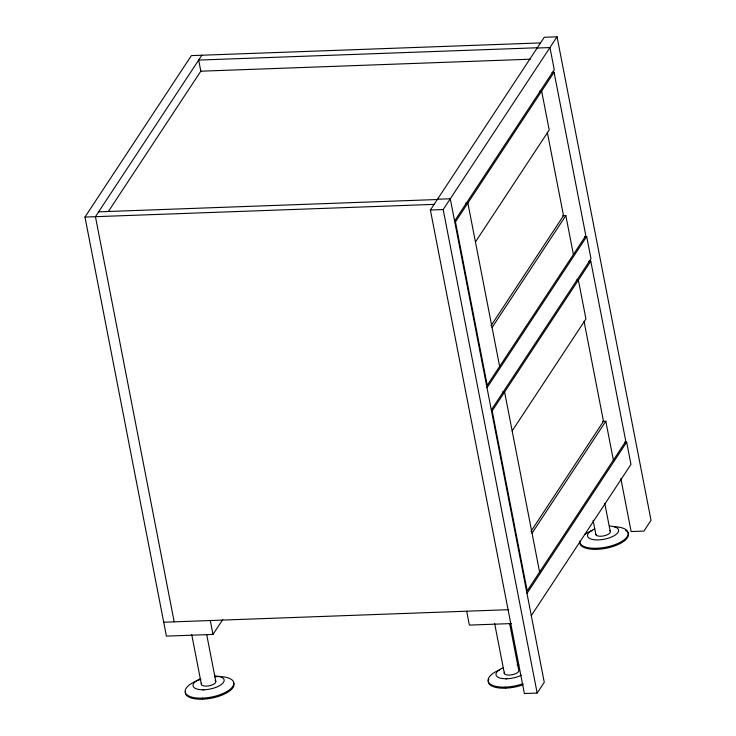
<?xml version="1.0" encoding="UTF-8"?>
<svg xmlns="http://www.w3.org/2000/svg" width="736" height="736" viewBox="0 0 736 736"><rect width="100%" height="100%" fill="white"/><g stroke="black" fill="none" stroke-linecap="round" stroke-linejoin="round"><path stroke-width="1.1" d="M201.636 683.137L201.314 683.882A7.415 2.972 -11 0 0 207.23 686.062A7.415 2.972 -11 0 0 215.528 682.704L215.887 681.867A7.415 2.972 -11 0 0 215.124 680.469M504.574 672.115L504.252 672.87A7.415 2.972 -11 0 0 510.168 675.041A7.415 2.972 -11 0 0 518.466 671.683L518.825 670.855A7.415 2.972 -11 0 0 518.687 670.091L509.606 623.401M222.76 619.574L212.971 634.423L166.419 636.116L84.971 217.065L191.378 55.614L540.518 42.918M201.857 55.237L95.441 216.688L174.193 621.837M108.348 211.508L200.818 71.199L530.306 59.211M437.478 199.254L450.276 198.784L544.263 682.309L537.17 693.073L524.372 693.533L430.385 210.018L544.244 37.269L557.042 36.8L651.029 520.315L643.936 531.079L631.138 531.548L620.844 478.575M537.17 693.073L443.182 209.548L557.042 36.8M454.6 221.021L554.272 69.791L549.948 47.564L537.151 48.033M554.061 72.266L455.455 221.876L487.214 385.278L585.828 235.667L554.061 72.266L551.936 72.349M475.438 241.951L549.212 130.005L541.65 91.108L539.516 91.181M491.004 325.708L563.518 215.685L547.326 132.342M492.071 327.538L565.846 215.593L562.644 215.712M487.011 387.752L586.684 236.523L584.55 236.606M491.335 409.98L590.999 258.759L586.684 236.523M590.796 261.234L492.191 410.844L527.188 590.907L625.793 441.296L590.796 261.234L588.662 261.308M512.164 430.91L585.939 318.973L578.376 280.066L576.251 280.14M530.978 531.337L603.492 421.314L584.053 321.301M532.045 533.168L605.82 421.231L602.618 421.351M526.985 593.382L626.649 442.161L624.524 442.235M531.3 615.618L630.973 464.388L626.649 442.161M202.934 689.871L204.056 689.77M505.871 678.85L506.994 678.748M537.326 47.757L198.665 60.076L200.854 71.364M98.633 211.839L437.304 199.52M84.971 217.065L434.111 204.369M465.741 203.118L467.875 203.044L499.634 366.436M430.385 210.018L443.182 209.548M502.467 392.086L504.602 392.003L539.608 572.074M163.723 622.224L508.668 609.675M511.373 623.567L469.356 625.094L466.661 611.202M565.846 215.593L573.408 254.5M605.82 421.231L613.382 460.138M604.799 503.452L610.199 531.245M593.096 520.334L595.902 534.778M494.666 623.613L504.39 673.633M505.31 687.111L505.522 688.178M210.275 620.531L212.971 634.423M206.669 634.423L215.749 681.113M191.728 634.625L201.452 684.646M202.372 698.124L202.584 699.2M522.91 683.707A24.711 9.89 -11 0 1 490.986 684.581A24.711 9.89 -11 0 1 499.864 669.769M523.121 684.774A24.711 9.89 -11 0 1 497.573 687.755A24.711 9.89 -11 0 1 488.814 679.199M521.401 675.234A15.815 6.33 -11 0 1 498.87 677.654A15.815 6.33 -11 0 1 503.332 667.727M517.04 664.948A15.815 6.33 -11 0 1 518.898 665.004M214.516 676.715A24.711 9.89 -11 0 1 230.304 689.181A24.711 9.89 -11 0 1 190.753 696.817A24.711 9.89 -11 0 1 200.928 679.337M233.386 682.318A24.711 9.89 -11 0 1 212.032 698.059A24.711 9.89 -11 0 1 185.362 692.042M215.041 675.979A15.815 6.33 -11 0 1 221.242 684.581A15.815 6.33 -11 0 1 197.22 689.117A15.815 6.33 -11 0 1 200.394 678.739M595.764 534.023A7.415 2.972 -11 0 0 601.68 536.194A7.415 2.972 -11 0 0 609.978 532.836L610.337 532.008A7.415 2.972 -11 0 0 609.574 530.601M613.99 526.718A24.711 9.89 -11 0 1 627.201 536.654A24.711 9.89 -11 0 1 599.923 548.053A24.711 9.89 -11 0 1 579.6 541.098M584.734 534.428A24.711 9.89 -11 0 1 592.48 530.481M609.491 526.111A15.815 6.33 -11 0 1 615.692 534.713A15.815 6.33 -11 0 1 591.67 539.249A15.815 6.33 -11 0 1 594.844 528.88M625.609 530.362A24.711 9.89 -11 0 1 609.629 547.464A24.711 9.89 -11 0 1 579.812 542.174"/></g></svg>
